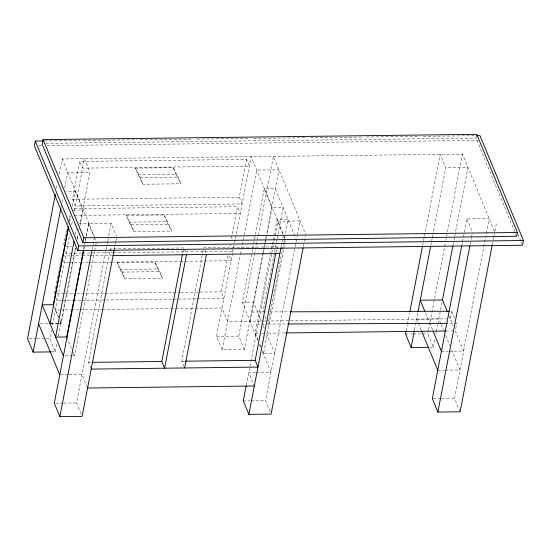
<?xml version="1.0" encoding="UTF-8"?>
<svg xmlns="http://www.w3.org/2000/svg" width="551" height="551" viewBox="0 0 551 551"><rect width="100%" height="100%" fill="white"/><g stroke="black" fill="none" stroke-linecap="round" stroke-linejoin="round"><path stroke-width="0.41" stroke-dasharray="2.75 2.07" d="M56.471 188.483L57.283 184.261M59.232 174.137L62.16 158.95L462.406 154.087L494.729 232.074M61.009 207.293L61.333 205.613M61.981 202.245L62.793 198.043M64.722 188.029L67.732 172.401L89.971 172.126L79.929 224.257M54.287 293.841L56.064 284.598M56.23 283.758L58.819 270.3M58.985 269.46L61.574 256.008M63.716 244.864L64.364 241.503M64.529 240.663L65.011 238.142M65.176 237.302L66.795 228.892M67.766 223.844L68.09 222.163M68.896 217.962L69.543 214.601M246.559 159.391L239.272 197.224L242.061 203.946L75.287 205.978L72.498 199.255L79.785 161.415L246.559 159.391L249.341 166.113L82.574 168.138L79.785 161.415M69.543 220.607L70.349 216.405M72.291 206.315L75.205 191.183L65.796 191.293M69.626 221.915L70.755 216.026M51.939 351.889L55.362 351.848L49.783 338.404L51.395 330.056M52.359 325.049L69.743 234.774M71.685 224.684L72.333 221.323M74.378 210.709L84.393 158.681L89.971 172.126M75.356 234.519L76.493 228.631M55.362 351.848L57.125 342.667M58.413 335.993L75.397 247.798M77.174 238.549L77.987 234.347M78.793 230.146L79.117 228.458M59.439 323.533L61.147 323.513L75.721 247.84M77.34 239.43L78.311 234.389M79.929 225.979L83.008 210.007L75.205 191.183M83.559 249.513L88.58 223.451L79.172 223.568M83.972 249.135L84.455 246.614M85.426 241.586L86.218 237.474M86.376 236.655L88.911 223.492L111.144 223.224L116.392 235.876M92.045 249.596L94.159 238.624M72.815 355.808L74.523 355.788L94.6 251.525M94.765 250.684L96.218 243.115M81.128 414.021L76.534 402.946L105.964 250.126M106.123 249.286L106.935 245.085M107.094 244.245L107.583 241.724M107.741 240.877L108.554 236.675M108.719 235.835L111.144 223.224M90.908 368.35L88.429 362.372L110.29 248.866L183.669 247.971L182.533 253.859M114.339 249.004L115.765 241.607M115.924 240.78L116.399 238.314M183.986 366.463L181.823 361.236L203.195 250.25M82.003 300.267L223.844 298.539L221.054 291.816L228.018 255.664M231.296 238.638L237.453 206.687L73.255 208.684M262.861 253.488L244.369 349.554L222.129 349.823L216.557 336.379L232.494 253.612M232.646 252.819L233.438 248.721M233.596 247.881L234.409 243.68M234.568 242.839L235.215 239.471M235.38 238.631L251.166 156.656L283.159 233.851M222.129 349.823L240.388 255.023M240.546 254.183L256.738 170.101L278.971 169.832L266.588 234.147M265.575 321.026L250.154 321.219L242.357 302.389L252.558 249.424M252.716 248.577L264.211 188.883L275.335 188.745L295.866 238.294M244.369 349.554L238.79 336.103L254.39 255.106M254.555 254.259L273.399 156.381L305.722 234.368M263.027 252.647L266.429 234.995M250.154 321.219L265.21 243.053M265.368 242.213L265.858 239.685M266.016 238.845L266.34 237.164M266.994 233.796L272.015 207.706L264.211 188.883M258.068 340.298L255.175 333.321L270.224 255.154M270.389 254.314L273.792 236.641M273.95 235.8L277.029 219.808L288.145 219.67L285.39 233.982M246.359 385.059L273.379 244.74M273.544 243.893L274.026 241.372M274.191 240.532L274.997 236.331M275.163 235.491L277.918 221.192L300.15 220.923L297.299 235.732M251.917 312.066L263.034 311.928L275.355 247.971M275.514 247.13L276.326 242.922M276.492 242.075L276.974 239.554M277.139 238.714L283.131 207.569L272.015 207.706M275.927 252.723L277.057 246.834L203.677 247.73M281.113 246.979L281.905 242.867M282.064 242.041L282.697 238.755M282.856 237.929L283.173 236.283M256.931 324.167L268.055 324.029L283.613 243.239M283.772 242.399L284.419 239.031M284.585 238.19L285.232 234.822M285.204 332.956L266.291 333.183L274.653 353.349L263.53 353.487L285.39 239.981L277.029 219.808M270.135 411.721L265.541 400.646L295.859 243.205M296.025 242.364L297.141 236.551M303.449 246.18L305.399 236.055M406.211 330.703L407.347 324.794M407.513 323.954L409.627 312.982M422.624 245.484L440.173 154.356L445.745 167.8L432.914 234.437M414.51 329.994L417.865 312.569M430.799 245.402L432.101 238.652M432.266 237.812L432.749 235.277M429.952 347.295L433.368 347.254L427.796 333.81L428.451 330.435M428.609 329.588L429.911 322.838M430.076 321.998L445.669 240.994M445.835 240.146L446.482 236.772M446.647 235.931L447.295 232.556M447.46 231.709L462.406 154.087M433.368 347.254L434.98 338.906M435.944 333.899L436.268 332.232M436.426 331.399L437.714 324.718M437.873 323.885L440.421 310.654M440.58 309.827L442.481 299.958M453.039 245.133L453.852 240.911M454.01 240.071L454.665 236.696M454.823 235.856L467.978 167.532L445.745 167.8M516.68 236.276L475.995 138.122L476.581 135.091M461.89 245.043L462.372 242.516M462.537 241.669L466.924 218.899L489.157 218.623L485.906 235.497M450.284 318.781L451.737 311.219L450.022 311.219M470.217 244.155L471.36 238.252M471.518 237.405L472.173 234.03M449.12 351.228L463.653 351.056L455.298 330.882L456.751 323.32L447.322 323.354M460.119 411.797L454.547 398.345L485.748 236.338M492.291 244.727L493.916 236.289M494.082 235.449L494.405 233.762M494.881 231.282L496.554 222.611M44.721 140.932L79.991 140.505M83.435 140.464L136.765 139.809M140.202 139.768L192.678 139.134M196.976 139.079L249.451 138.439M253.749 138.391L306.225 137.75M310.523 137.702L362.999 137.061M366.436 137.02L419.766 136.373M423.209 136.331L475.678 135.691M45.836 143.35L475.995 138.122M38.653 145.726L41.229 145.691M47.255 145.616L478.213 140.381M135.415 168.138L173.221 167.676L178.069 177.057L180.852 183.779L143.053 184.241L138.205 174.86L135.415 168.138L140.264 177.518L143.053 184.241M138.205 174.86L176.003 174.405L180.852 183.779M140.264 177.518L178.069 177.057M72.498 199.255L239.272 197.224M73.6 210.117L83.008 210.007M74.323 215.427L240.236 213.409L237.453 206.687M126.31 215.434L164.108 214.973L168.957 224.353L171.747 231.076L133.948 231.537L129.099 222.156L126.31 215.434L131.159 224.815L133.948 231.537M129.099 222.156L166.898 221.695L171.747 231.076M131.159 224.815L168.957 224.353M65.975 246.517L71.988 246.442M81.651 253.081L66.182 253.274L65.252 251.029M82.512 253.074L112.604 252.709M113.458 252.695L232.949 251.242L230.166 244.52M62.428 255.995L70.17 255.905M71.031 255.891L81.341 255.767M82.202 255.76L89.937 255.664M90.798 255.65L112.294 255.388M68.655 262.675L64.357 262.731L63.427 260.492M69.516 262.669L79.833 262.545M80.694 262.531L88.429 262.441M89.29 262.428L110.779 262.166M111.639 262.159L179.55 261.332M180.411 261.319L203.622 261.036M204.483 261.029L231.131 260.706L228.341 253.983M117.205 262.731L155.003 262.269L159.852 271.65L162.641 278.372L124.836 278.834L119.987 269.453L117.205 262.731L122.053 272.111L124.836 278.834M119.987 269.453L157.793 268.991L162.641 278.372M122.053 272.111L159.852 271.65M56.863 293.814L64.605 293.717M65.459 293.711L75.776 293.58M76.637 293.573L179.791 292.319M180.652 292.305L221.054 291.816M61.368 300.515L57.07 300.57L56.14 298.325M62.229 300.502L72.546 300.378M73.407 300.371L81.142 300.274M242.357 302.389L253.474 302.258L261.277 321.081M59.549 309.972L55.252 310.027L58.53 317.934M60.41 309.965L70.721 309.841M71.582 309.827L79.323 309.731M80.177 309.724L101.673 309.462M102.534 309.448L170.445 308.629M171.299 308.615L174.743 308.574M175.604 308.56L194.51 308.333M195.371 308.326L222.019 308.002L227.591 321.447L249.83 321.178L257.648 340.043M40.299 323.719L49.707 323.609M50.561 323.595L60.824 323.471L59.839 321.102M50.885 323.637L58.585 323.547M266.436 321.019L446.007 318.836M255.175 333.321L258.591 333.279M262.014 333.231L264.583 333.203M445.89 330.999L455.298 330.882M29.258 338.651L36.104 338.569M36.958 338.562L45.513 338.459M46.367 338.445L49.783 338.404M216.557 336.379L238.79 336.103M405.564 334.078L412.403 333.996M413.257 333.982L421.811 333.878M422.665 333.872L427.796 333.81M65.114 355.898L71.961 355.815M441.42 351.324L448.259 351.242M88.429 362.372L90.991 362.344M181.823 361.236L184.378 361.208M60.617 374.832L68.317 374.735M69.171 374.721L82.003 374.57L87.575 388.014M255.616 372.455L248.77 372.538L254.018 385.197M256.47 372.448L271.009 372.269L262.538 351.834M437.776 370.244L444.616 370.162M445.477 370.148L460.016 369.969L451.214 348.749M56.009 403.194L62.848 403.112M63.709 403.105L76.534 402.946M243.308 400.914L250.147 400.832M251.001 400.825L265.541 400.646M433.169 398.607L440.862 398.518M441.723 398.504L454.547 398.345M263.034 311.928L269.04 311.907M269.9 311.907L289.626 311.832M268.055 324.029L286.919 323.96M517.926 234.127L520.895 241.276M521.225 242.068L521.88 243.659M466.924 218.899L472.496 232.343M451.737 311.219L454.561 318.023M448.982 315.647L453.101 325.593M440.793 323.595L438.837 318.877L416.597 319.146L417.906 322.294M441.117 324.381L443.397 329.884M445.676 335.387L449.912 345.601M425.448 312.775L429.298 322.08M429.615 322.838L432.432 329.643M418.23 323.079L421.487 330.937M277.057 246.834L278.916 251.318M264.921 316.467L265.858 318.74M263.158 325.62L264.411 328.644M259.673 344.175L260.96 347.282M262.565 351.159L263.53 353.487M259.604 344.754L260.582 347.116M173.221 167.676L176.003 174.405M204.607 249.968L206.157 253.701M184.289 249.465L185.832 253.198M164.108 214.973L166.898 221.695M155.003 262.269L157.793 268.991M110.29 248.866L112.142 253.343M62.16 158.95L94.483 236.937M88.58 223.451L94.111 236.785M94.435 237.571L95.736 240.704M54.322 307.045L58.551 317.238M59.852 320.379L61.147 323.513M66.726 336.957L71.602 348.728M73.228 352.647L74.523 355.788"/><path stroke-width="0.83" d="M43.006 140.953L35.264 141.049L34.348 145.774L77.815 250.657L522.541 245.25L523.45 240.518L479.983 135.636L476.539 135.677M43.123 139.61L42.213 144.341L82.898 242.495L516.68 236.276L517.41 232.494L476.725 134.341L43.123 139.61L83.807 237.77L82.898 242.495M55.334 194.393L27.55 338.672L33.122 352.123L51.085 351.903M33.122 352.123L60.851 208.133M68.407 226.495L53.351 304.689L42.227 304.827L63.406 355.918M50.031 323.651L68.655 226.957M74.061 241.242L55.603 337.095L66.726 336.957L83.401 250.361M77.815 250.657L78.731 245.925L35.264 141.049M83.649 250.822L54.301 403.215L59.873 416.659L82.106 416.391L114.181 249.83M59.873 416.659L91.879 250.436M186.452 254.693L164.597 368.206L161.808 361.484L182.374 254.7M184.606 367.958L206.467 254.452M246.201 385.893L243.308 400.914L248.88 414.366L271.113 414.09L303.126 247.874M91.218 369.094L257.985 367.069L255.203 360.347L275.762 253.563M248.88 414.366L280.955 247.798M406.053 331.544L405.564 334.078L411.136 347.523L428.237 347.316M409.951 311.294L422.459 246.325M411.136 347.523L414.352 330.834M418.023 311.742L430.641 246.242M447.357 311.721L442.481 299.958L452.874 245.973M461.724 245.891L432.315 398.621L437.887 412.065L460.119 411.797L492.133 245.574M437.887 412.065L469.893 245.842M83.807 237.77L517.41 232.494M78.731 245.925L523.45 240.518M113.072 255.588L279.846 253.556M442.481 299.958L420.241 300.226L424.793 311.212M286.065 332.942L445.89 330.999M92.699 362.324L161.808 361.484M185.232 361.194L255.203 360.347M87.575 388.014L254.342 385.989M290.487 311.825L449.168 311.225M287.78 323.96L447.322 323.354M433.058 331.158L441.42 351.324M421.487 330.937L437.776 370.244M38.591 323.74L59.763 374.838"/></g></svg>
